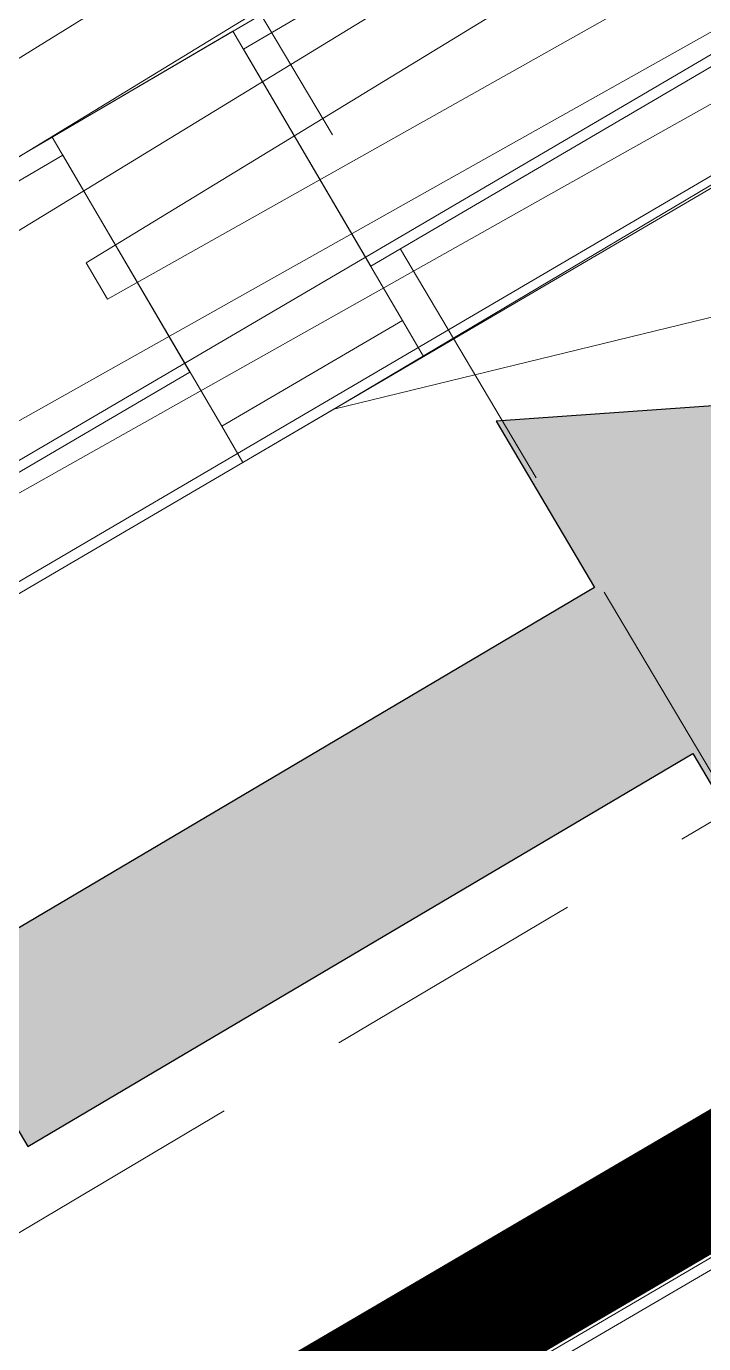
# Model space of a CAD drawing. Header units: inches. Extents: x 2527773 to 2531821, y 6906669 to 6910268.
# Drawn here: x 2529759 to 2529791.3, y 6909499 to 6909561.9 of the extents above; entities that cross this region are included whole.
import ezdxf

# ---------------------------------------------------------------- set-up
doc = ezdxf.new("R2010")
doc.units = ezdxf.units.IN
doc.header["$MEASUREMENT"] = 0
doc.linetypes.add('DASHED', pattern=[0.2286, 0.1524, -0.0762])
doc.linetypes.add('HIDDEN', pattern=[0.009525, 0.00635, -0.003175])
for name, color, linetype, lineweight in [('50-Stm Txt', 253, 'Continuous', 13), ('CE-SITE-25128 - a-paving', 251, 'Continuous', 0), ('CE-xutil-25128 - 34-St_ Structs', 253, 'Continuous', 13), ('CE-xutil-25128 - 57-Hatch2', 253, 'Continuous', 13), ('Level 13', 7, 'Continuous', 0)]:
    doc.layers.add(name, color=color, linetype=linetype, lineweight=lineweight)
for name, color, linetype in [('ARROWS', 252, 'Continuous'), ('GRID', 254, 'HIDDEN'), ('LIMITS OF DISTURBANCE', 1, 'HIDDEN')]:
    doc.layers.add(name, color=color, linetype=linetype)

# ---------------------------------------------------------------- blocks, each defined once
blk = doc.blocks.new('arrow')
blk.add_lwpolyline([(-67.007, -25.358), (-59.327, -25.419), (-59.571, -56.138), (-51.891, -56.199), (-51.647, -25.48), (-43.968, -25.541), (-55.304, -2.411), (-67.007, -25.358)], close=True)
at = {"color": 254}
for points in [[(-43.968, -25.541), (-67.007, -25.358), (-55.304, -2.411), (-67.007, -25.358)], [(-59.571, -56.138), (-51.891, -56.199), (-59.327, -25.419), (-51.647, -25.48)]]:
    blk.add_solid(points, dxfattribs=at)

msp = doc.modelspace()

# ---------------------------------------------------------------- hatches: boundary and pattern name
at = {"layer": 'CE-xutil-25128 - 34-St_ Structs', "linetype": 'Continuous'}
h = msp.add_hatch(dxfattribs=at)
h.set_pattern_fill('GRAVEL', color=256, style=0)
h.set_pattern_definition([(129.96, (2527338.2, 6910198.9), (150361.5, -182959.5), [1683.7, -334309.2]), (80.494, (2526256.8, 6911489.4), (-7020.9, -26916.6), [1541.3, -305670.6]), (28.105, (2526511.3, 6913009.5), (-328138.95, -173140.3), [1582, -408417.7]), (-20.42, (2527906.7, 6913754.7), (231435.2, -89115), [1564.3, -273661]), (-64.46, (2529372.7, 6913209), (19474.3, -33827.5), [1237, -253531.7]), (250.27, (2529906, 6912092.7), (-7020.9, -26916.6), [1533, -305679]), (213.56, (2529388.4, 6910649.8), (-308664.7, -206967.8), [985.1, -409629.8]), (175.85, (2528567.4, 6910105.2), (-139496.4, 7638), [1232.5, -305060]), (96.87, (2526692.7, 6916137), (5432.5, -87660.8), [1948.6, -147530.3]), (70.267, (2526459.6, 6918071.5), (-7020.87, -26916.6), [1667.5, -305544.4]), (30.83, (2527023, 6919641), (-7020, -26917), [1086, -37947]), (-14.62, (2527955, 6920197), (19474, -33828), [1332, -26050]), (-52.933, (2529243.2, 6919861.4), (84917.87, -108393.53), [1952, -312127.5]), (-78.41, (2530420, 6918304), (19474, -33828), [2072, -59936]), (-99.506, (2530835.9, 6916274.3), (-7020.9, -26916.6), [1741.5, -305470.3]), (216.02, (2530548.2, 6914556.7), (-141084.8, -106939.4), [1278.3, -214593]), (170.66, (2529514.3, 6913805), (-271972, 42192.6), [1394, -301085.5]), (131.27, (2528139, 6914031), (45969, -40738.5), [1499, -97712.4]), (114.228, (2527150, 6915158), (90350.4, -196054.3), [1166.4, -391719.5]), (129.963, (2518769.3, 6916397.8), (150361.5, -182959.53), [1683.1, -334309.8]), (80.494, (2517688.2, 6917687.9), (-7020.87, -26916.6), [1541, -305671]), (28.105, (2517942.7, 6919207.6), (-328138.95, -173140.29), [1582, -408417.6]), (-19.896, (2519338.2, 6919953), (257930.3, -96025.84), [1564.4, -300915]), (-65.258, (2520809.2, 6919420.5), (70876.1, -162226.8), [1246.6, -214624.8]), (250.267, (2521331, 6918288.3), (-7020.87, -26916.6), [1527.8, -305684]), (213.557, (2520815.1, 6916850.2), (-308664.7, -206967.82), [982.3, -409632.6]), (175.846, (2519996.5, 6916307.3), (-139496.44, 7638), [1229.8, -305062.9]), (129.963, (2515626.3, 6937990.3), (150361.48, -182959.53), [1682.7, -334310.2]), (80.494, (2514545.5, 6939280), (-7020.87, -26916.61), [1541.2, -305670.7]), (28.105, (2514800, 6940800), (-328138.95, -173140.29), [1581.3, -408418.3]), (-19.896, (2516195, 6941545), (257930.3, -96025.84), [1564, -300915.5]), (-65.258, (2517665.5, 6941012.8), (70876.14, -162226.76), [1247.3, -214624]), (250.267, (2518187.5, 6939880), (-7020.87, -26916.61), [1526.9, -305685]), (213.557, (2517672, 6938442.7), (-308664.7, -206967.82), [982.1, -409632.8]), (175.846, (2516853.5, 6937899.9), (-139496.44, 7638), [1229.7, -305063]), (129.963, (2528870.3, 6936292.6), (150361.48, -182959.53), [1009.8, -334983.1]), (80.494, (2528221.7, 6937066.5), (-7020.87, -26916.61), [925, -306287]), (28.105, (2528374.5, 6937978.7), (-328138.95, -173140.29), [949.7, -409049.9]), (-20.42, (2529212.2, 6938426), (231435.18, -89114.92), [937.8, -274287.5]), (-64.464, (2530091, 6938099), (19474.25, -33827.54), [742, -254026.6]), (250.267, (2530411, 6937429.3), (-7020.87, -26916.61), [919.6, -306292.3]), (213.557, (2530100.5, 6936563.7), (-308664.7, -206967.82), [591.4, -410023.5]), (175.846, (2529607.7, 6936236.8), (-139496.44, 7638), [738.7, -305554]), (129.963, (2530425, 6920010.4), (150361.5, -182959.53), [1683.1, -334309.8]), (80.494, (2529344, 6921300.5), (-7020.87, -26916.6), [1541.6, -305670.2]), (28.105, (2529598.5, 6922821), (-328138.95, -173140.29), [1581.6, -408418]), (-19.896, (2530993.6, 6923566), (257930.3, -96025.84), [1564.8, -300914.6]), (-65.258, (2532465, 6923033.5), (70876.1, -162226.8), [1247, -214624.5]), (250.267, (2532987, 6921901), (-7020.87, -26916.6), [1528, -305683.9]), (213.557, (2532471, 6920462.7), (-308664.7, -206967.82), [982.4, -409632.5]), (175.846, (2531652.3, 6919919.7), (-139496.44, 7638), [1229.7, -305063]), (129.963, (2522804.5, 6916451.7), (150361.5, -182959.53), [1683.7, -334309.2]), (80.494, (2521723, 6917742.2), (-7020.87, -26916.6), [1541.3, -305670.6]), (28.105, (2521977.6, 6919262.3), (-328138.95, -173140.3), [1582, -408417.7]), (-20.42, (2523373, 6920007.5), (231435.2, -89114.9), [1564.3, -273661]), (-64.464, (2524839, 6919461.7), (19474.25, -33827.5), [1237, -253531.7]), (250.267, (2525372.2, 6918345.5), (-7020.87, -26916.6), [1533, -305679]), (213.557, (2524854.6, 6916902.6), (-308664.7, -206967.82), [985.1, -409629.8]), (175.846, (2524033.7, 6916358), (-139496.44, 7638), [1232.6, -305060]), (129.963, (2518452.6, 6920271.4), (150361.48, -182959.53), [1683.7, -334309.2]), (80.494, (2517371.2, 6921562), (-7020.87, -26916.6), [1540.6, -305671.3]), (28.105, (2517625.6, 6923081.3), (-328138.95, -173140.29), [1582.3, -408417.2]), (-19.896, (2519021.3, 6923826.8), (257930.3, -96025.84), [1564, -300915.5]), (-65.258, (2520492, 6923294.5), (70876.1, -162226.76), [1246.8, -214624.6]), (250.267, (2521013.8, 6922162.2), (-7020.87, -26916.6), [1528, -305684]), (213.557, (2520497.9, 6920724), (-308664.7, -206967.82), [982.3, -409632.5]), (175.846, (2519679.2, 6920181), (-139496.44, 7638), [1229.8, -305062.8]), (129.963, (2531630.5, 6924857.7), (150361.48, -182959.53), [1683.1, -334309.8]), (80.494, (2530549.5, 6926147.7), (-7020.87, -26916.6), [1541.6, -305670.2]), (28.105, (2530804, 6927668.2), (-328138.95, -173140.29), [1581.6, -408418]), (-19.896, (2532199.2, 6928413.3), (257930.3, -96025.84), [1564.8, -300914.6]), (-65.258, (2533670.6, 6927880.8), (70876.14, -162226.76), [1247, -214624.5]), (250.267, (2534192.5, 6926748.3), (-7020.87, -26916.6), [1528, -305683.9]), (213.557, (2533676.6, 6925310), (-308664.7, -206967.82), [982.4, -409632.5]), (175.846, (2532858, 6924767), (-139496.44, 7638), [1229.7, -305063]), (40.813, (2525501.5, 6929591.2), (-74052.83, -66928), [1948.5, -335864.3]), (14.373, (2526976.3, 6930864.7), (-60011.1, -13094.77), [1671.3, -342678.3]), (-25.084, (2528595.3, 6931279.6), (125454.7, -61471.23), [1098.4, -305194.3]), (-71.345, (2529590, 6930814), (19474.3, -33827.5), [1348, -98468]), (250.267, (2530021.2, 6929537), (-7020.87, -26916.6), [1956, -305256]), (226.024, (2529360.8, 6927696), (-40536.85, -46922.3), [2066.7, -221343.4]), (199.49, (2527926, 6926208.6), (-60011, -13094.8), [1748, -97464]), (165.38, (2526278, 6925625), (19474, -33828), [1197, -26185]), (112.818, (2525120, 6925927.5), (70876.14, -162226.76), [1412.1, -313890]), (75.38, (2524572, 6927230), (19474, -33828), [1485, -26332]), (58.929, (2524947.2, 6928666.2), (-47557.7, -73838.9), [1164.2, -288883]), (96.872, (2521368, 6923157), (5432.5, -87660.8), [1948, -147531]), (70.267, (2521135, 6925091), (-7020.87, -26916.6), [1668.1, -305543.8]), (30.83, (2521698, 6926661), (-7020, -26917), [1085, -37947]), (-14.62, (2522630, 6927217), (19474, -33828), [1331, -26050]), (-52.933, (2523918.4, 6926881.4), (84917.87, -108393.53), [1952, -312127.6]), (-78.41, (2525095, 6925324), (19474, -33827.5), [2072, -59935]), (-99.506, (2525511, 6923293.8), (-7020.87, -26916.6), [1741, -305471]), (216.02, (2525223.6, 6921576.8), (-141084.8, -106939.4), [1279, -214592.5]), (170.657, (2524189.1, 6920824.7), (-271972, 42192.6), [1393.6, -301085.8]), (131.27, (2522814, 6921051), (45969.4, -40738.5), [1499.6, -97712]), (114.228, (2521824.9, 6922178), (90350.39, -196054.3), [1166, -391720]), (7.496, (2532212.3, 6936933), (-86506.2, -6183.8), [1948, -145832]), (-19.896, (2534143.9, 6937187), (257930.3, -96025.84), [1677.4, -300802]), (-57.343, (2535721.2, 6936616.1), (19474.25, -33827.54), [1093.7, -408905.8]), (255.38, (2536310, 6935695), (-33516, -20006), [1365, -26452]), (216.534, (2535966.9, 6934374.7), (-174600.77, -126945.06), [1971.6, -390914.3]), (192.31, (2534383, 6933201), (-33516, -20006), [2074.5, -59349]), (165.38, (2532356, 6932760), (19474, -33828), [1755, -25627]), (131.272, (2530658, 6933202), (45969.4, -40738.5), [1198, -98014]), (80.494, (2529867.8, 6934102), (-7020.87, -26916.61), [1406.1, -305805.8]), (42.107, (2530100, 6935489), (-33516, -20005.7), [1503, -98312.7]), (23.695, (2531215, 6936496.6), (-160559.04, -73111.84), [1174.6, -312905]), (129.963, (2531601.5, 6928745.7), (150361.48, -182959.53), [1683.3, -334309.6]), (80.494, (2530520.3, 6930036), (-7020.87, -26916.6), [1540.9, -305671]), (28.105, (2530774.8, 6931555.6), (-328138.95, -173140.29), [1582.1, -408417.5]), (-19.896, (2532170.3, 6932301), (257930.3, -96025.84), [1563.8, -300915.6]), (-65.258, (2533640.7, 6931768.7), (70876.14, -162226.76), [1247.3, -214624]), (250.267, (2534162.8, 6930636), (-7020.87, -26916.6), [1527.5, -305684.4]), (213.557, (2533647, 6929198.1), (-308664.7, -206967.82), [982.6, -409632.3]), (175.846, (2532828.2, 6928655), (-139496.44, 7638), [1230, -305062.6]), (7.496, (2521983, 6915815.5), (-86506.2, -6183.8), [1948, -145832]), (-19.896, (2523914.4, 6916069.6), (257930.3, -96025.84), [1677.4, -300802]), (-57.343, (2525491.7, 6915498.8), (19474.25, -33827.54), [1093.7, -408905.8]), (255.38, (2526082, 6914578), (-33516, -20006), [1365, -26452]), (216.534, (2525737.4, 6913257.4), (-174600.8, -126945.06), [1971.6, -390914.3]), (192.31, (2524153, 6912084), (-33516, -20006), [2074, -59349]), (165.38, (2522127, 6911642), (19474, -33828), [1755, -25626]), (131.27, (2520428.5, 6912085), (45969.4, -40738.5), [1197, -98014.6]), (80.494, (2519639, 6912984.3), (-7020.87, -26916.6), [1406.3, -305805.6]), (42.11, (2519871, 6914371), (-33516, -20005.7), [1503, -98313]), (23.695, (2520986.3, 6915379), (-160559.04, -73111.84), [1174.6, -312905]), (129.963, (2522770.5, 6929033.3), (150361.48, -182959.53), [1683.3, -334309.6]), (80.494, (2521689.3, 6930323.5), (-7020.87, -26916.6), [1540.8, -305671]), (28.105, (2521943.8, 6931843.2), (-328138.95, -173140.29), [1581.6, -408418]), (-20.42, (2523339, 6932588.3), (231435.18, -89114.92), [1564.1, -273661.2]), (-64.464, (2524804.7, 6932042.5), (19474.25, -33827.54), [1237, -253531.8]), (250.267, (2525338, 6930926.5), (-7020.87, -26916.6), [1532.2, -305679.7]), (213.557, (2524820.6, 6929484.3), (-308664.7, -206967.82), [985.1, -409629.8]), (175.846, (2523999.7, 6928939.7), (-139496.44, 7638), [1232, -305060.7]), (129.963, (2516575.4, 6913404.3), (150361.5, -182959.53), [1682.7, -334310.2]), (80.494, (2515494.6, 6914694), (-7020.87, -26916.6), [1541.2, -305670.7]), (28.105, (2515749.1, 6916214), (-328138.95, -173140.29), [1581.3, -408418.3]), (-19.896, (2517144, 6916959), (257930.3, -96025.84), [1564.6, -300914.8]), (-65.258, (2518615.2, 6916426.5), (70876.1, -162226.8), [1246.8, -214624.7]), (250.267, (2519137, 6915294.2), (-7020.87, -26916.6), [1528, -305684]), (213.557, (2518621.2, 6913856), (-308664.7, -206967.82), [982.3, -409632.6]), (175.846, (2517802.6, 6913313), (-139496.44, 7638), [1229.7, -305063]), (129.963, (2512017, 6914873), (150361.48, -182959.53), [1683.7, -334309.2]), (80.494, (2510935.6, 6916163.6), (-7020.87, -26916.6), [1540.6, -305671.3]), (28.105, (2511190, 6917683), (-328138.95, -173140.29), [1582.4, -408417.2]), (-19.896, (2512585.8, 6918428.4), (257930.3, -96025.84), [1564, -300915.5]), (-65.258, (2514056.3, 6917896.2), (70876.14, -162226.76), [1246.8, -214624.6]), (250.267, (2514578.2, 6916763.8), (-7020.87, -26916.6), [1528, -305684]), (213.557, (2514062.3, 6915325.7), (-308664.7, -206967.82), [982.4, -409632.5]), (175.846, (2513243.6, 6914782.6), (-139496.44, 7638), [1229.8, -305062.8]), (7.496, (2517779.4, 6934041), (-86506.2, -6183.8), [1948, -145832.3]), (-19.896, (2519710.6, 6934295), (257930.3, -96025.84), [1677.7, -300801.7]), (-57.343, (2521288.2, 6933724), (19474.25, -33827.54), [1094.1, -408905.5]), (255.38, (2521879, 6932803), (-33516, -20006), [1365, -26452]), (216.534, (2521534, 6931482), (-174600.77, -126945.06), [1971.2, -390914.7]), (192.31, (2519950, 6930309), (-33516, -20006), [2075, -59348]), (165.38, (2517923, 6929866), (19474, -33828), [1755, -25627]), (131.272, (2516225, 6930309), (45969.4, -40738.5), [1198, -98014]), (80.494, (2515434.7, 6931209.3), (-7020.87, -26916.61), [1406.1, -305805.8]), (42.107, (2515667, 6932596), (-33516, -20005.7), [1503, -98312.7]), (23.695, (2516782, 6933604), (-160559.04, -73111.84), [1174.6, -312905]), (129.963, (2509788.5, 6928746.3), (150361.48, -182959.53), [1683.3, -334309.6]), (80.494, (2508707.4, 6930036.5), (-7020.87, -26916.61), [1540.8, -305671]), (28.105, (2508961.8, 6931556.1), (-328138.95, -173140.29), [1582.1, -408417.5]), (-19.896, (2510357.4, 6932301.4), (257930.3, -96025.84), [1563.7, -300915.7]), (-65.258, (2511827.8, 6931769.3), (70876.14, -162226.76), [1246.7, -214624.7]), (250.267, (2512349.6, 6930637), (-7020.87, -26916.61), [1527.8, -305684]), (213.557, (2511833.7, 6929198.9), (-308664.7, -206967.82), [981.8, -409633]), (175.846, (2511015.5, 6928656.1), (-139496.44, 7638), [1230.2, -305062.5]), (7.496, (2512870.3, 6923168.3), (-86506.2, -6183.8), [1948, -145832]), (-19.896, (2514801.8, 6923422.5), (257930.3, -96025.84), [1677.4, -300802]), (-57.343, (2516379.1, 6922851.7), (19474.25, -33827.54), [1094.3, -408905.3]), (255.38, (2516970, 6921930), (-33516, -20006), [1364, -26453]), (216.534, (2516625.2, 6920610.1), (-174600.77, -126945.06), [1970.8, -390915]), (192.31, (2515042, 6919437), (-33516, -20006), [2075, -59348]), (165.38, (2513015, 6918995), (19474, -33828), [1755, -25626]), (131.272, (2511316, 6919438), (45969.4, -40738.5), [1197, -98015]), (80.494, (2510526.4, 6920337.2), (-7020.87, -26916.6), [1406.2, -305805.7]), (42.107, (2510759, 6921724), (-33516, -20005.7), [1503, -98312.7]), (23.695, (2511873.8, 6922732), (-160559.04, -73111.84), [1174.6, -312905]), (7.496, (2520078, 6939372.5), (-86506.2, -6183.84), [1948, -145832.3]), (-19.896, (2522009, 6939626.6), (257930.3, -96025.84), [1677.7, -300801.7]), (-57.343, (2523586.6, 6939055.7), (19474.25, -33827.54), [1093.7, -408906]), (255.38, (2524177, 6938135), (-33516, -20006), [1365, -26453]), (216.534, (2523832.4, 6936814.4), (-174600.77, -126945.06), [1971.5, -390914.3]), (192.31, (2522248, 6935641), (-33516, -20005.7), [2074.4, -59349]), (165.38, (2520221, 6935198), (19474, -33828), [1755, -25627]), (131.272, (2518523.5, 6935641.4), (45969.4, -40738.5), [1198, -98014]), (80.494, (2517733.4, 6936541.6), (-7020.87, -26916.61), [1405.4, -305806.5]), (42.107, (2517965.5, 6937928), (-33516, -20005.7), [1503.6, -98312]), (23.695, (2519081, 6938935.9), (-160559.04, -73111.84), [1174.4, -312905]), (96.872, (2505898, 6918840), (5432.5, -87660.8), [1948, -147531]), (70.267, (2505665, 6920773.7), (-7020.87, -26916.61), [1668, -305543.8]), (33.557, (2506228.1, 6922343.8), (-308664.7, -206967.82), [1084.9, -409530]), (-14.62, (2507132, 6922944), (19474, -33828), [1369, -26012]), (-53.72, (2508457, 6922598), (19474.25, -33827.5), [1974, -174447.7]), (-78.414, (2509625, 6921007), (19474, -33827.5), [2072, -59936]), (-99.506, (2510041.2, 6918977.2), (-7020.87, -26916.6), [1741.6, -305470.3]), (216.02, (2509753.6, 6917259.6), (-141084.8, -106939.4), [1278.8, -214592.6]), (170.657, (2508719.2, 6916507.5), (-271972.02, 42192.62), [1393.6, -301085.8]), (131.272, (2507344, 6916734), (45969.4, -40738.5), [1500, -97711.6]), (114.228, (2506354.6, 6917861.2), (90350.39, -196054.3), [1166.3, -391719.5]), (129.963, (2513474.7, 6933081.7), (150361.48, -182959.53), [1683.3, -334309.6]), (80.494, (2512393.5, 6934372), (-7020.87, -26916.61), [1540.8, -305671]), (28.105, (2512648, 6935891.6), (-328138.95, -173140.29), [1581.6, -408418]), (-20.42, (2514043, 6936636.7), (231435.18, -89114.92), [1564.1, -273661.2]), (-64.464, (2515509, 6936091), (19474.25, -33827.54), [1237, -253531.8]), (250.267, (2516042.1, 6934974.9), (-7020.87, -26916.61), [1532.2, -305679.7]), (213.557, (2515524.8, 6933532.6), (-308664.7, -206967.82), [985.1, -409629.8]), (175.846, (2514704, 6932988), (-139496.44, 7638), [1232.6, -305060]), (96.872, (2511951.7, 6926106), (5432.5, -87660.8), [1948, -147531]), (70.267, (2511718.6, 6928039.8), (-7020.87, -26916.61), [1668.1, -305543.8]), (30.83, (2512282, 6929610), (-7021, -26917), [1085, -37947]), (-14.62, (2513214, 6930166), (19474, -33828), [1331, -26050]), (-52.933, (2514502, 6929830.2), (84917.87, -108393.53), [1952, -312127.6]), (-78.414, (2515679, 6928273), (19474, -33827.5), [2072, -59935]), (-99.506, (2516094.8, 6926242.7), (-7020.87, -26916.6), [1741, -305471]), (216.02, (2515807.3, 6924525.7), (-141084.8, -106939.4), [1279, -214592.5]), (170.657, (2514772.9, 6923773.6), (-271972.02, 42192.62), [1393.6, -301085.8]), (131.272, (2513398, 6924000), (45969.4, -40738.5), [1499.6, -97712]), (114.228, (2512408.6, 6925126.8), (90350.39, -196054.3), [1166.5, -391719.4]), (129.963, (2507175, 6924434.2), (150361.48, -182959.53), [1683.7, -334309.2]), (80.494, (2506093.5, 6925724.7), (-7020.87, -26916.61), [1540.6, -305671.3]), (28.105, (2506348, 6927244.1), (-328138.95, -173140.29), [1582.3, -408417.2]), (-19.896, (2507743.7, 6927989.5), (257930.3, -96025.84), [1564, -300915.5]), (-65.258, (2509214.2, 6927457.3), (70876.14, -162226.76), [1246.8, -214624.6]), (250.267, (2509736, 6926325), (-7020.87, -26916.61), [1528, -305684]), (213.557, (2509220.2, 6924886.7), (-308664.7, -206967.82), [982.3, -409632.5]), (175.846, (2508401.6, 6924343.7), (-139496.44, 7638), [1229.8, -305062.8]), (129.963, (2509255.5, 6933241), (150361.48, -182959.53), [1683.3, -334309.6]), (80.494, (2508174.4, 6934531.1), (-7020.87, -26916.61), [1540.8, -305671]), (28.105, (2508428.8, 6936050.8), (-328138.95, -173140.29), [1581.6, -408418]), (-20.42, (2509824, 6936796), (231435.18, -89114.92), [1564.1, -273661.2]), (-64.464, (2511289.8, 6936250.2), (19474.25, -33827.54), [1237, -253531.8]), (250.267, (2511823, 6935134), (-7020.87, -26916.61), [1532.2, -305679.7]), (213.557, (2511305.7, 6933691.9), (-308664.7, -206967.82), [985.6, -409629.2]), (175.846, (2510484.3, 6933147), (-139496.44, 7638), [1232.2, -305060.4]), (129.963, (2504238.7, 6916680.2), (150361.48, -182959.53), [1010.4, -334982.6]), (80.494, (2503589.7, 6917454.6), (-7020.87, -26916.61), [924.5, -306287.3]), (28.105, (2503742.4, 6918366.5), (-328138.95, -173140.29), [949, -409050.6]), (-19.896, (2504579.5, 6918813.5), (257930.3, -96025.84), [938.7, -301540.7]), (-65.258, (2505462.2, 6918494), (70876.14, -162226.76), [748.3, -215123.2]), (250.267, (2505775.4, 6917814.5), (-7020.87, -26916.61), [916.7, -306295.2]), (213.557, (2505465.9, 6916951.6), (-308664.7, -206967.82), [589.5, -410025.4]), (175.846, (2504974.7, 6916625.8), (-139496.44, 7638), [737.9, -305554.8]), (129.963, (2509794.3, 6922748.7), (150361.48, -182959.53), [1009.8, -334983.1]), (80.494, (2509145.8, 6923522.7), (-7020.87, -26916.61), [925, -306287]), (28.105, (2509298.5, 6924434.9), (-328138.95, -173140.29), [949.7, -409049.9]), (-20.42, (2510136.2, 6924882.3), (231435.18, -89114.92), [937.8, -274287.5]), (-64.464, (2511015, 6924555), (19474.25, -33827.54), [742, -254026.6]), (250.267, (2511335, 6923885.4), (-7020.87, -26916.6), [919.6, -306292.3]), (213.557, (2511024.5, 6923019.8), (-308664.7, -206967.82), [591.4, -410023.5]), (175.846, (2510531.7, 6922693), (-139496.44, 7638), [738.7, -305554]), (129.963, (2515637.2, 6917256.2), (150361.48, -182959.53), [1009.8, -334983.1]), (80.494, (2514988.7, 6918030.1), (-7020.87, -26916.6), [925, -306287]), (28.105, (2515141.4, 6918942.4), (-328138.95, -173140.29), [949.7, -409049.9]), (-20.42, (2515979, 6919389.7), (231435.18, -89114.9), [937.8, -274287.5]), (-64.464, (2516858, 6919062.5), (19474.25, -33827.54), [742, -254026.6]), (250.267, (2517178, 6918393), (-7020.87, -26916.6), [919.6, -306292.3]), (213.557, (2516867.4, 6917527.3), (-308664.7, -206967.82), [591.4, -410023.5]), (175.846, (2516374.6, 6917200.4), (-139496.44, 7638), [738.7, -305554]), (129.963, (2526937.5, 6921302.4), (150361.5, -182959.53), [1683.3, -334309.6]), (80.494, (2525856.4, 6922592.6), (-7020.87, -26916.6), [1540.8, -305671]), (28.105, (2526110.8, 6924112.3), (-328138.95, -173140.29), [1581.6, -408418]), (-20.42, (2527506, 6924857.4), (231435.2, -89114.9), [1564.1, -273661.2]), (-64.464, (2528971.8, 6924311.6), (19474.25, -33827.54), [1237, -253531.8]), (250.267, (2529505, 6923195.6), (-7020.87, -26916.6), [1532.2, -305679.7]), (213.557, (2528987.7, 6921753.4), (-308664.7, -206967.82), [985.1, -409629.8]), (175.846, (2528166.7, 6921208.8), (-139496.44, 7638), [1232.6, -305060]), (129.963, (2528767.1, 6924502.7), (150361.48, -182959.53), [1010.4, -334982.6]), (80.494, (2528118.2, 6925277), (-7020.87, -26916.6), [924.5, -306287.3]), (28.105, (2528270.9, 6926189), (-328138.95, -173140.29), [949, -409050.6]), (-19.896, (2529108, 6926636), (257930.3, -96025.84), [938.7, -301540.7]), (-65.258, (2529990.7, 6926316.5), (70876.1, -162226.76), [748.3, -215123]), (250.267, (2530303.9, 6925637), (-7020.87, -26916.6), [916.7, -306295.2]), (213.557, (2529994.3, 6924774), (-308664.7, -206967.82), [589.5, -410025.4]), (175.846, (2529503, 6924448.2), (-139496.44, 7638), [737.9, -305554.8]), (96.872, (2524139, 6934255), (5432.5, -87660.8), [1948, -147531]), (70.267, (2523906.2, 6936188.8), (-7020.87, -26916.61), [1668, -305543.8]), (33.557, (2524469.4, 6937759), (-308664.7, -206967.82), [1084.9, -409530]), (-14.62, (2525373, 6938360), (19474, -33828), [1369, -26012]), (-53.72, (2526698.4, 6938013), (19474.25, -33827.54), [1974, -174447.7]), (-78.414, (2527866, 6936422), (19474, -33827.5), [2072, -59936]), (-99.506, (2528282.4, 6934392.3), (-7020.87, -26916.61), [1741.6, -305470.3]), (216.02, (2527994.8, 6932674.7), (-141084.8, -106939.37), [1278.8, -214592.6]), (170.657, (2526960.5, 6931922.7), (-271972.02, 42192.62), [1393.6, -301085.8]), (131.272, (2525585, 6932149), (45969.4, -40738.5), [1500, -97711.6]), (114.228, (2524595.8, 6933276.3), (90350.39, -196054.3), [1166.3, -391719.5]), (40.813, (2517181.7, 6928123.5), (-74052.83, -66928), [1948.5, -335864.3]), (14.373, (2518656.5, 6929397), (-60011.1, -13094.77), [1671.3, -342678.3]), (-25.084, (2520275.5, 6929812), (125454.7, -61471.23), [1098.4, -305194.3]), (-71.345, (2521270, 6929346), (19474.3, -33827.5), [1348, -98468]), (250.267, (2521701.4, 6928069.3), (-7020.87, -26916.6), [1956, -305256]), (226.024, (2521041, 6926228.2), (-40536.85, -46922.3), [2066.7, -221343.4]), (199.49, (2519606, 6924741), (-60011, -13094.8), [1748, -97464]), (165.38, (2517958, 6924158), (19474, -33828), [1197, -26185]), (112.818, (2516800.3, 6924459.8), (70876.14, -162226.76), [1412.1, -313890]), (75.38, (2516253, 6925761), (19474, -33828), [1485, -26332]), (58.929, (2516627.5, 6927198.6), (-47557.7, -73838.92), [1164.2, -288883])])
h.paths.add_polyline_path([(2529760.216, 6909556.632), (2529768.843, 6909561.69), (2529776.935, 6909547.887), (2529768.308, 6909542.83)])

# ---------------------------------------------------------------- linework, layer by layer
at = {"color": 35, "lineweight": 0}
for p, q in [((2530009.188, 6909687.423), (2529762.85, 6909548.903)), ((2529898.539, 6909646.997), (2529756.781, 6909559.256)), ((2529761.839, 6909550.629), (2529876.745, 6909620.801)), ((2529865.728, 6909603.312), (2529780.812, 6909555.562)), ((2529838.533, 6909584.579), (2529784.42, 6909554.15)), ((2529692.409, 6909515.258), (2529791.046, 6909575.495)), ((2529773.659, 6909543.648), (2529820.914, 6909571.734)), ((2529748.915, 6909546.251), (2529788.177, 6909570.228)), ((2529848.048, 6909561.757), (2529773.659, 6909543.648)), ((2529780.812, 6909555.562), (2529657.279, 6909486.098)), ((2529784.42, 6909554.15), (2529721.627, 6909518.841)), ((2529762.85, 6909548.903), (2529761.839, 6909550.629))]:
    msp.add_line(p, q, dxfattribs=at)
at = {"layer": '50-Stm Txt', "linetype": 'Continuous', "lineweight": 0, "ltscale": 200}
msp.add_line((2528996.206, 6909094.244), (2530436.74, 6909938.753), dxfattribs=at)
at = {"layer": 'CE-SITE-25128 - a-paving', "lineweight": 0, "ltscale": 0.273403}
for p, q in [((2528248.906, 6908650.345), (2530297.739, 6909851.468)), ((2528249.161, 6908649.916), (2530297.992, 6909851.037)), ((2530321.071, 6909813.499), (2528271.641, 6908612.085)), ((2530321.324, 6909813.068), (2528271.896, 6908611.655))]:
    msp.add_line(p, q, dxfattribs=at)
at = {"layer": 'CE-xutil-25128 - 34-St_ Structs', "linetype": 'Continuous', "lineweight": 0, "flags": 128}
for points in [[(2529760.216, 6909556.632), (2529768.843, 6909561.69), (2529776.935, 6909547.887), (2529768.308, 6909542.83)], [(2529768.308, 6909542.83), (2529776.935, 6909547.887), (2529777.946, 6909546.162), (2529769.319, 6909541.104)]]:
    msp.add_lwpolyline(points, close=True, dxfattribs=at)
at = {"layer": 'CE-xutil-25128 - 57-Hatch2', "linetype": 'Continuous', "lineweight": 0, "flags": 128}
for points in [[(2529775.418, 6909550.475), (2529769.349, 6909560.827), (2530019.527, 6909707.493), (2530025.596, 6909697.141)], [(2529760.722, 6909555.769), (2529766.791, 6909545.417), (2529516.613, 6909398.751), (2529510.544, 6909409.103)]]:
    msp.add_lwpolyline(points, close=True, dxfattribs=at)
at = {"layer": 'GRID', "color": 252, "linetype": 'HIDDEN', "lineweight": 0, "ltscale": 2000}
for p, q in [((2527906.623, 6908404.526), (2530761.308, 6910099.764)), ((2529737.928, 6909616.802), (2530695.039, 6908005.082))]:
    msp.add_line(p, q, dxfattribs=at)
at = {"layer": 'Level 13', "color": 7, "linetype": 'Continuous', "lineweight": 0}
msp.add_line((2530282.08, 6909862.573), (2528239.966, 6908665.39), dxfattribs=at)
at = {"layer": 'LIMITS OF DISTURBANCE', "linetype": 'DASHED', "lineweight": 0, "ltscale": 200, "const_width": 6}
msp.add_lwpolyline([(2528332.359, 6908651.365), (2528888.033, 6907674.767), (2529627.315, 6908111.378), (2529767.821, 6907853.311), (2529803.131, 6907790.91), (2529843.971, 6907738.741), (2529892.793, 6907769.675), (2529843.963, 6907815.735), (2529662.394, 6908147.63), (2529567.232, 6908242.616), (2530796.163, 6908963.307), (2530836.374, 6908955.219), (2530841.609, 6908987.327), (2530829.913, 6909020.602), (2530361.771, 6909809.421, 0.353669), (2530319.008, 6909816.017), (2528338.87, 6908654.844)], format="xyb", close=True, dxfattribs=at)

# ---------------------------------------------------------------- block references
at = {"layer": 'ARROWS', "linetype": 'Continuous', "lineweight": 0, "xscale": 1.199999999810714, "yscale": 1.200000000186265, "zscale": 1.2, "rotation": 301.0587485007412}
msp.add_blockref('arrow', (2529848.956, 6909489.891), dxfattribs=at)

doc.saveas('drawing.dxf')
